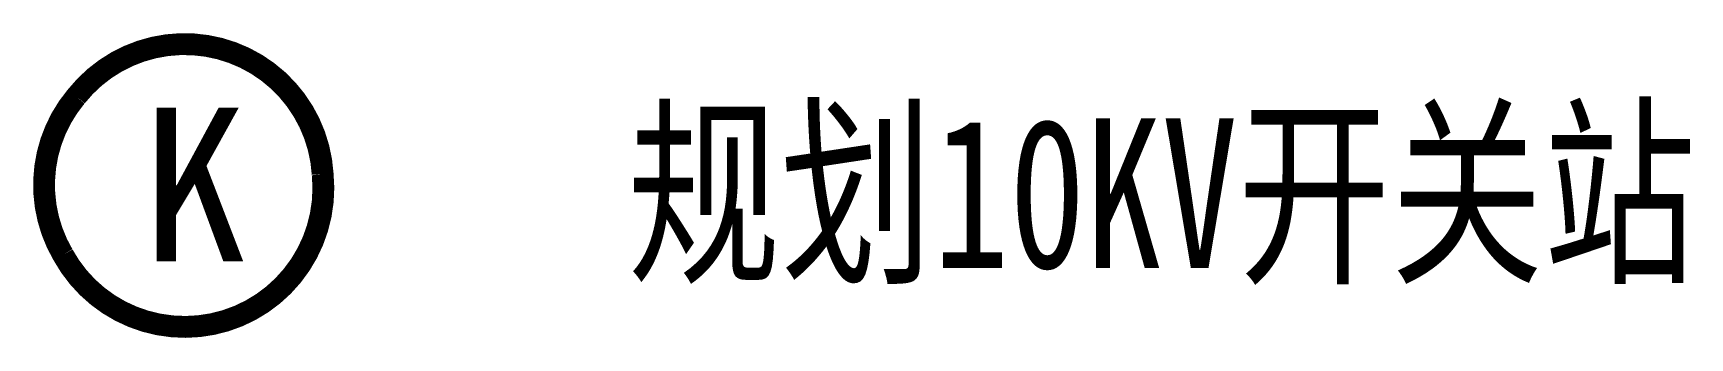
# Model space of a CAD drawing. Header units: millimetres. Extents: x -3.6 to 35.3, y -3.5 to 3.6.
import ezdxf

# ---------------------------------------------------------------- set-up
doc = ezdxf.new("R2010")
doc.units = ezdxf.units.MM
doc.linetypes.add('CONTINOUS', pattern=[0])
doc.layers.add('设施图块', color=7, linetype='Continuous')
doc.styles.add('HT', font='SIMHEI.TTF')
doc.styles.add('设施块标注', font='SIMFANG.TTF', dxfattribs={"width": 0.75})

msp = doc.modelspace()

# ---------------------------------------------------------------- linework, layer by layer
at = {"layer": '设施图块', "color": 6, "const_width": 0.512}
msp.add_lwpolyline([(-2.543, 2.145, -0.688337), (3.235, 0.326, -0.817323), (-2.852, -1.562, -0.317257), (-2.543, 2.145, 1151.700502)], format="xyb", dxfattribs=at)

# ---------------------------------------------------------------- texts
at = {"layer": '设施图块', "color": 6, "style": 'HT'}
msp.add_text('K', height=3.6, dxfattribs=at).set_placement((-0.998, -1.719, 0.64))
at = {"layer": '设施图块', "linetype": 'CONTINOUS', "style": '设施块标注', "width": 0.75}
msp.add_attdef('规划10KV开关站', (10.381, -1.868), '规划10kV开关站', height=3.5, dxfattribs=at)

doc.saveas('drawing.dxf')
